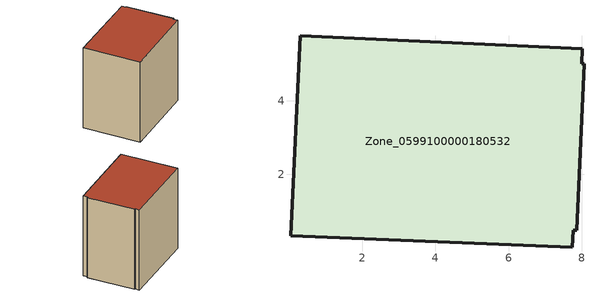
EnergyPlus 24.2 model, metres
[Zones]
Zone_0599100000180532
 floor ground (C_G): 0.04,0.31 0.3,5.78 8.02,5.43 8,5.01 8.06,5.01 7.86,0.47 7.76,0.47 7.74,0.01 z1.52
 wall outside (C_F): 0.3,5.78 0.04,0.31 7.74,0.01 7.76,0.47 7.86,0.47 8.06,5.01 8,5.01 8.02,5.43 0.3,5.78 z1.52:9.62
 roof outside (C_R): 8.06,5.01 8,5.01 8.02,5.43 0.3,5.78 0.04,0.31 7.74,0.01 7.76,0.47 7.86,0.47 z9.62
[BUILDING]
Pand.0599100000180532: North Axis=0; Terrain=City; Loads Convergence Tolerance Value=0.04; Temperature Convergence Tolerance Value=0.4; Solar Distribution=FullExterior; Maximum Number of Warmup Days=25; Minimum Number of Warmup Days=1
[Site:Location]
Rotterdam.The.Hague.AP_ZH_NLD Design_Conditions: Latitude=51.96; Longitude=4.45; Time Zone=1; Elevation=-4.5
[SITE:GROUNDTEMPERATURE:BUILDINGSURFACE]
18, 18, 18, 18, 18, 18, 18, 18, 18, 18, 18, 18
[MATERIAL] Thermal Absorptance=0.9; Solar Absorptance=0.7; Visible Absorptance=0.7
Name | Roughness | Thickness | Conductivity | Density | Specific Heat
G.TC.1946-1964 | MediumSmooth | 0.15 | 1 | 540 | 1210
F.TC.1946-1964 | Rough | 0.3 | 0.857143 | 1920 | 840
R.TC.1946-1964 | MediumRough | 0.2 | 0.235294 | 1500 | 1000
[CONSTRUCTION]
C_G: G.TC.1946-1964
C_F: F.TC.1946-1964
C_R: R.TC.1946-1964
[ZONE]
Zone_0599100000180532: Type=1; Multiplier=1; Ceiling Height=Autocalculate; Volume=Autocalculate; Floor Area=autocalculate; Part of Total Floor Area=Yes
[ZONEINFILTRATION:DESIGNFLOWRATE]
Infil_Zone_0599100000180532: Zone or ZoneList or Space or SpaceList=Zone_0599100000180532; Schedule=AlwaysOn; Design Flow Rate Calculation Method=Flow/Area; Flow Rate per Floor Area=0.003; Constant Term Coefficient=1; Temperature Term Coefficient=0; Velocity Term Coefficient=0; Velocity Squared Term Coefficient=0
[HVACTEMPLATE:ZONE:IDEALLOADSAIRSYSTEM]
Zone_0599100000180532: Maximum Heating Supply Air Temperature=50; Minimum Cooling Supply Air Temperature=13; Maximum Heating Supply Air Humidity Ratio=0.0156; Minimum Cooling Supply Air Humidity Ratio=0.0077; Heating Limit=NoLimit; Cooling Limit=NoLimit; Dehumidification Control Type=ConstantSensibleHeatRatio; Cooling Sensible Heat Ratio=0.7; Dehumidification Setpoint=60; Humidification Control Type=None; Humidification Setpoint=30; Outdoor Air Method=None; Outdoor Air Flow Rate per Person=0.00944; Outdoor Air Flow Rate per Zone Floor Area=0; Outdoor Air Flow Rate per Zone=0; Demand Controlled Ventilation Type=None; Outdoor Air Economizer Type=NoEconomizer; Heat Recovery Type=None; Sensible Heat Recovery Effectiveness=0.7; Latent Heat Recovery Effectiveness=0.65
[ZONECONTROL:THERMOSTAT]
ThermostatControl_Zone_0599100000180532: Zone or ZoneList=Zone_0599100000180532; Control Type Schedule=DualSetpointControlType; Control 1=Thermostat_Zone_0599100000180532; Temperature Difference Between Cutout And Setpoint=0
[THERMOSTATSETPOINT:DUALSETPOINT]
Thermostat_Zone_0599100000180532: Heating Setpoint Temperature Schedule=HeatingSetpoint_Zone_0599100000180532; Cooling Setpoint Temperature Schedule=CoolingSetpoint_Zone_0599100000180532
[SCHEDULE:COMPACT]
HeatingSetpoint_Zone_0599100000180532: Through: 12/31, For: AllDays, Until: 24:00, 21
CoolingSetpoint_Zone_0599100000180532: Through: 12/31, For: AllDays, Until: 24:00, 24
DualSetpointControlType: Through: 12/31, For: AllDays, Until: 24:00, 4
AlwaysOn: Through: 12/31, For: AllDays, Until: 24:00, 1
